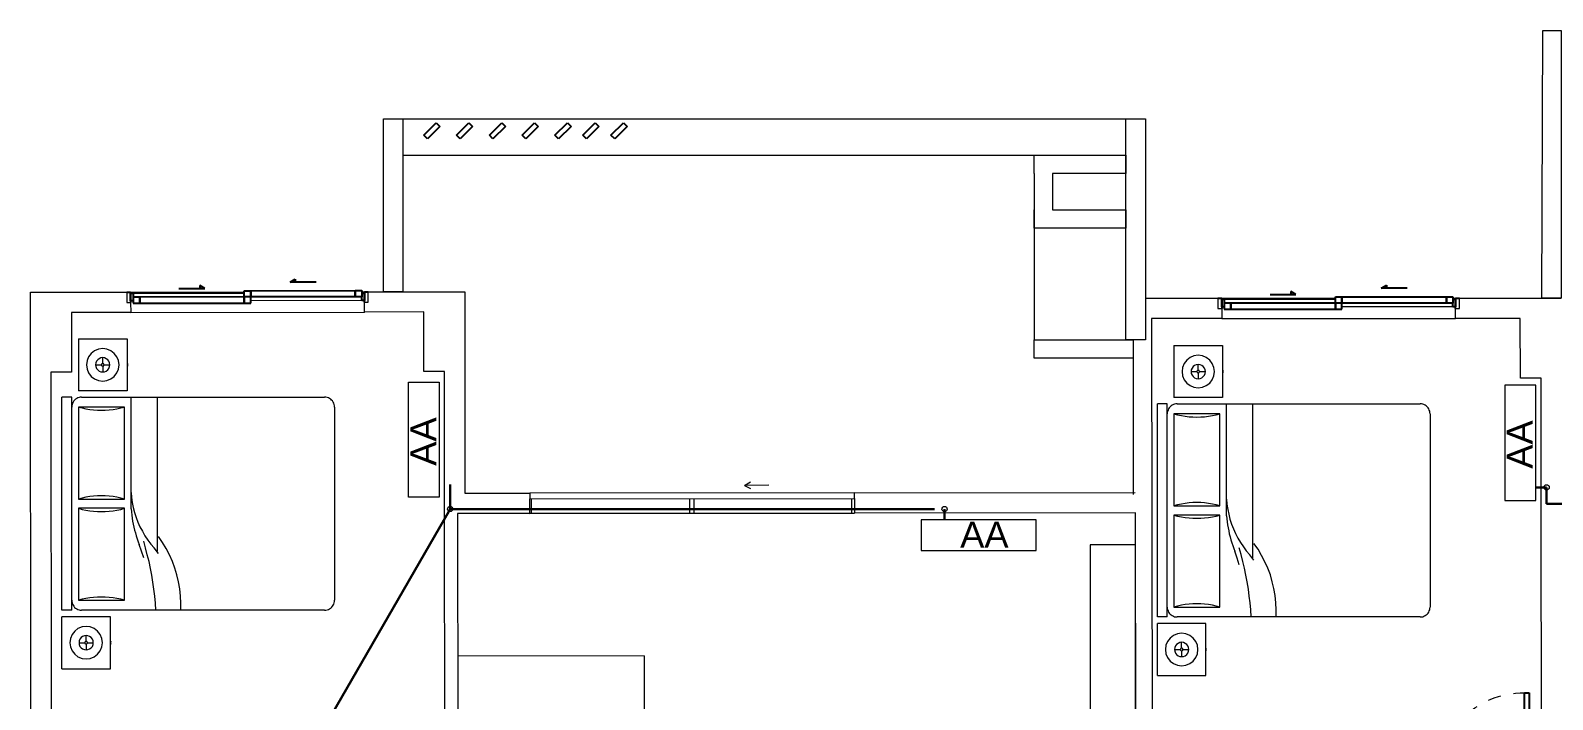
# Model space of a CAD drawing. Header units: millimetres. Extents: x 539 to 842, y -453 to -96.
# Drawn here: x 795.07 to 806.79, y -313.94 to -308.79 of the extents above; entities that cross this region are included whole.
import ezdxf

# ---------------------------------------------------------------- set-up
doc = ezdxf.new("R2010")
doc.units = ezdxf.units.MM
doc.header["$LTSCALE"] = 0.1
doc.linetypes.add('CONTINUA', pattern=[0])
doc.linetypes.add('Trazo', pattern=[0.00635, 0.003175, -0.003175])
doc.layers.get('0').update_dxf_attribs({"lineweight": 5})
doc.layers.add('00-Secundario', color=24, linetype='Continuous')
for name, color, linetype, lineweight in [('A-DOOR', 7, 'Continuous', 5), ('A-DOOR-FRAM', 7, 'Continuous', 5), ('A-GLAZ', 7, 'Continuous', 5), ('A-GLAZ-CWMG', 7, 'Continuous', 5), ('A-GLAZ-SILL', 7, 'Continuous', 5), ('Arq-Equipamiento', 250, 'Continuous', 5), ('MUEBLES', 250, 'Continuous', 5)]:
    doc.layers.add(name, color=color, linetype=linetype, lineweight=lineweight)
doc.layers.add('A-DOOR-HDLN', color=5, linetype='Trazo', lineweight=5, true_color=0x0000ff)
doc.styles.get("Standard").update_dxf_attribs({"font": 'arial.ttf'})

# ---------------------------------------------------------------- blocks, each defined once
blk = doc.blocks.new('Family5 - Puerta OPBLAK - Dormitorio-2880729-1-TORRE-ARQ-PB')
at = {"layer": 'A-DOOR', "color": 8, "lineweight": 25}
for p, q in [((-0.35, 0.05), (-0.375, 0.05)), ((-0.375, 0.05), (-0.375, -0.05)), ((-0.35, -0.05), (-0.35, 0.05)), ((0.375, 0.05), (0.35, 0.05)), ((0.35, 0.05), (0.35, -0.05)), ((0.375, -0.05), (0.375, 0.05)), ((-0.375, -0.05), (-0.35, -0.05)), ((0.35, -0.05), (0.315, -0.05)), ((0.315, -0.05), (0.315, -0.75)), ((0.35, -0.75), (0.35, -0.05)), ((0.35, -0.05), (0.375, -0.05)), ((0.315, -0.75), (0.35, -0.75))]:
    blk.add_line(p, q, dxfattribs=at)
at = {"layer": 'A-DOOR-HDLN', "color": 8}
blk.add_arc((0.302, -0.097), 0.653, 175.8984, 271.164, dxfattribs=at)
blk = doc.blocks.new('Doors_Sliding_Milgard_Aluminum-Series_2-Panels - PV 2_50 X 2_10-2402500-1-TORRE-ARQ-PB')
at = {"layer": 'A-DOOR', "color": 8}
for p, q in [((1.192, 0.078), (-1.308, 0.078)), ((-1.308, 0.078), (-1.308, -0.035)), ((-1.308, 0.078), (1.192, 0.078)), ((1.192, -0.035), (1.192, 0.078)), ((-1.308, -0.035), (1.192, -0.035)), ((0.347, -0.138), (0.391, -0.113)), ((0.347, -0.138), (0.391, -0.164)), ((0.532, -0.138), (0.347, -0.138))]:
    blk.add_line(p, q, dxfattribs=at)
at = {"layer": 'A-DOOR-FRAM', "color": 8}
for p, q in [((-1.295, 0.078), (-1.295, -0.035)), ((-0.076, 0.078), (-0.076, -0.035)), ((-0.041, 0.078), (-0.041, -0.035)), ((1.171, 0.078), (1.171, -0.035))]:
    blk.add_line(p, q, dxfattribs=at)
blk = doc.blocks.new('Windows_Opening-Slide_UFME_Fenetre_Coulissante_2V - 1_20 x 1_80-1553890-1-TORRE-ARQ-PB')
at = {"layer": 'A-GLAZ', "color": 8, "lineweight": 25}
for p, q in [((-0.9, -0.078), (-0.9, 0.002)), ((-0.88, 0.008), (-0.83, 0.008)), ((-0.88, -0.04), (-0.88, 0.008)), ((-0.83, 0.008), (-0.025, 0.008)), ((-0.83, -0.04), (-0.83, 0.008)), ((-0.83, 0.008), (-0.83, -0.04)), ((-0.025, 0.008), (-0.025, -0.04)), ((-0.025, -0.04), (-0.025, 0.008)), ((-0.025, 0.008), (0.025, 0.008)), ((0.025, 0.008), (0.025, -0.04)), ((0.9, 0.002), (0.9, -0.078)), ((-0.93, -0.078), (-0.9, -0.078)), ((-0.88, -0.011), (-0.9, -0.011)), ((-0.9, -0.011), (-0.9, -0.069)), ((-0.9, -0.069), (-0.88, -0.069)), ((-0.83, -0.04), (-0.88, -0.04)), ((-0.88, -0.069), (-0.88, -0.04)), ((-0.025, -0.04), (-0.83, -0.04)), ((-0.528, -0.106), (-0.328, -0.106)), ((-0.368, -0.129), (-0.368, -0.106)), ((-0.328, -0.106), (-0.368, -0.129)), ((0.025, -0.04), (-0.025, -0.04)), ((0.025, -0.04), (-0.025, -0.04)), ((-0.025, -0.04), (-0.025, -0.088)), ((-0.025, -0.088), (0.025, -0.088)), ((0.83, -0.04), (0.025, -0.04)), ((0.025, -0.04), (0.025, -0.088)), ((0.025, -0.088), (0.025, -0.04)), ((0.025, -0.088), (0.83, -0.088)), ((0.83, -0.088), (0.83, -0.04)), ((0.88, -0.04), (0.83, -0.04)), ((0.83, -0.04), (0.83, -0.088)), ((0.83, -0.088), (0.88, -0.088)), ((0.9, -0.011), (0.88, -0.011)), ((0.88, -0.011), (0.88, -0.04)), ((0.88, -0.088), (0.88, -0.04)), ((0.88, -0.069), (0.9, -0.069)), ((0.9, -0.069), (0.9, -0.011)), ((0.9, -0.078), (0.93, -0.078)), ((0.328, -0.154), (0.368, -0.177)), ((0.528, -0.154), (0.328, -0.154)), ((0.368, -0.177), (0.368, -0.154))]:
    blk.add_line(p, q, dxfattribs=at)
at = {"layer": 'A-GLAZ', "color": 8}
for p, q in [((-0.9, -0.078), (-0.025, -0.078)), ((-0.88, -0.069), (-0.025, -0.069)), ((0.88, -0.011), (0.025, -0.011)), ((0.88, -0.078), (0.9, -0.078))]:
    blk.add_line(p, q, dxfattribs=at)
at = {"layer": 'A-GLAZ-SILL', "color": 8}
for p, q in [((-0.9, 0.078), (-0.9, 0.082)), ((0.9, 0.082), (-0.9, 0.082)), ((0.9, 0.082), (0.9, 0.078))]:
    blk.add_line(p, q, dxfattribs=at)
blk = doc.blocks.new('cama grande')
at = {"layer": 'MUEBLES'}
for p, q in [((584.99, 704.561), (585.015, 704.561)), ((584.99, 704.561), (584.99, 704.187)), ((585.015, 704.561), (585.39, 704.561)), ((585.127, 704.482), (585.101, 704.462)), ((585.157, 704.495), (585.127, 704.482)), ((585.19, 704.499), (585.157, 704.495)), ((585.222, 704.495), (585.19, 704.499)), ((585.252, 704.482), (585.222, 704.495)), ((585.278, 704.462), (585.252, 704.482)), ((585.39, 704.187), (585.39, 704.561)), ((585.44, 704.561), (587.08, 704.561)), ((585.44, 704.485), (585.44, 704.561)), ((585.44, 704.485), (585.516, 704.485)), ((585.44, 704.485), (587.08, 704.485)), ((585.496, 704.483), (585.487, 704.479)), ((585.506, 704.485), (585.496, 704.483)), ((585.516, 704.485), (585.506, 704.485)), ((587.013, 704.485), (587.003, 704.485)), ((587.003, 704.485), (587.08, 704.485)), ((587.023, 704.483), (587.013, 704.485)), ((587.032, 704.479), (587.023, 704.483)), ((587.08, 704.485), (587.08, 704.561)), ((585.069, 704.406), (585.065, 704.374)), ((585.065, 704.374), (585.069, 704.342)), ((585.082, 704.437), (585.069, 704.406)), ((585.101, 704.462), (585.082, 704.437)), ((585.137, 704.388), (585.135, 704.374)), ((585.18, 704.374), (585.135, 704.374)), ((585.135, 704.374), (585.137, 704.36)), ((585.142, 704.402), (585.137, 704.388)), ((585.151, 704.413), (585.142, 704.402)), ((585.162, 704.422), (585.151, 704.413)), ((585.176, 704.427), (585.162, 704.422)), ((585.19, 704.429), (585.176, 704.427)), ((585.181, 704.379), (585.18, 704.377)), ((585.18, 704.377), (585.18, 704.374)), ((585.18, 704.374), (585.18, 704.371)), ((585.18, 704.371), (585.181, 704.369)), ((585.183, 704.381), (585.181, 704.379)), ((585.181, 704.369), (585.183, 704.367)), ((585.185, 704.383), (585.183, 704.381)), ((585.183, 704.367), (585.185, 704.365)), ((585.187, 704.384), (585.185, 704.383)), ((585.185, 704.365), (585.187, 704.364)), ((585.19, 704.384), (585.187, 704.384)), ((585.187, 704.364), (585.19, 704.364)), ((585.19, 704.429), (585.19, 704.384)), ((585.204, 704.427), (585.19, 704.429)), ((585.192, 704.384), (585.19, 704.384)), ((585.19, 704.364), (585.192, 704.364)), ((585.19, 704.364), (585.19, 704.319)), ((585.195, 704.383), (585.192, 704.384)), ((585.192, 704.364), (585.195, 704.365)), ((585.197, 704.381), (585.195, 704.383)), ((585.195, 704.365), (585.197, 704.367)), ((585.198, 704.379), (585.197, 704.381)), ((585.197, 704.367), (585.198, 704.369)), ((585.199, 704.377), (585.198, 704.379)), ((585.198, 704.369), (585.199, 704.371)), ((585.2, 704.374), (585.199, 704.377)), ((585.199, 704.371), (585.2, 704.374)), ((585.2, 704.374), (585.245, 704.374)), ((585.217, 704.422), (585.204, 704.427)), ((585.229, 704.413), (585.217, 704.422)), ((585.237, 704.402), (585.229, 704.413)), ((585.243, 704.388), (585.237, 704.402)), ((585.245, 704.374), (585.243, 704.388)), ((585.243, 704.36), (585.245, 704.374)), ((585.298, 704.437), (585.278, 704.462)), ((585.311, 704.406), (585.298, 704.437)), ((585.315, 704.374), (585.311, 704.406)), ((585.311, 704.342), (585.315, 704.374)), ((585.442, 704.429), (585.44, 704.419)), ((585.44, 704.419), (585.44, 704.409)), ((585.44, 703.838), (585.44, 704.409)), ((585.446, 704.438), (585.442, 704.429)), ((585.45, 704.447), (585.446, 704.438)), ((585.456, 704.455), (585.45, 704.447)), ((585.462, 704.463), (585.456, 704.455)), ((585.47, 704.47), (585.462, 704.463)), ((585.478, 704.475), (585.47, 704.47)), ((585.487, 704.479), (585.478, 704.475)), ((586.224, 704.434), (585.516, 704.434)), ((585.524, 704.405), (585.516, 704.434)), ((585.516, 704.434), (585.516, 704.079)), ((585.53, 704.376), (585.524, 704.405)), ((585.535, 704.346), (585.53, 704.376)), ((586.21, 704.376), (586.205, 704.346)), ((586.216, 704.405), (586.21, 704.376)), ((586.224, 704.434), (586.216, 704.405)), ((586.224, 704.079), (586.224, 704.434)), ((587.003, 704.434), (586.295, 704.434)), ((586.295, 704.434), (586.295, 704.079)), ((586.303, 704.405), (586.295, 704.434)), ((586.309, 704.376), (586.303, 704.405)), ((586.314, 704.346), (586.309, 704.376)), ((586.989, 704.376), (586.984, 704.346)), ((586.996, 704.405), (586.989, 704.376)), ((587.003, 704.434), (586.996, 704.405)), ((587.003, 704.079), (587.003, 704.434)), ((587.041, 704.475), (587.032, 704.479)), ((587.05, 704.47), (587.041, 704.475)), ((587.057, 704.463), (587.05, 704.47)), ((587.064, 704.455), (587.057, 704.463)), ((587.069, 704.447), (587.064, 704.455)), ((587.074, 704.438), (587.069, 704.447)), ((587.077, 704.429), (587.074, 704.438)), ((587.079, 704.419), (587.077, 704.429)), ((587.08, 704.409), (587.079, 704.419)), ((587.08, 704.409), (587.08, 704.028)), ((587.503, 704.434), (587.128, 704.434)), ((587.128, 704.059), (587.128, 704.434)), ((587.295, 704.367), (587.265, 704.355)), ((587.328, 704.371), (587.295, 704.367)), ((587.36, 704.367), (587.328, 704.371)), ((587.39, 704.355), (587.36, 704.367)), ((587.528, 704.434), (587.503, 704.434)), ((587.528, 704.434), (587.528, 704.059)), ((585.069, 704.342), (585.082, 704.312)), ((585.082, 704.312), (585.101, 704.286)), ((585.101, 704.286), (585.127, 704.266)), ((585.127, 704.266), (585.157, 704.253)), ((585.137, 704.36), (585.142, 704.347)), ((585.142, 704.347), (585.151, 704.335)), ((585.151, 704.335), (585.162, 704.326)), ((585.157, 704.253), (585.19, 704.249)), ((585.162, 704.326), (585.176, 704.321)), ((585.176, 704.321), (585.19, 704.319)), ((585.19, 704.319), (585.204, 704.321)), ((585.19, 704.249), (585.222, 704.253)), ((585.204, 704.321), (585.217, 704.326)), ((585.217, 704.326), (585.229, 704.335)), ((585.222, 704.253), (585.252, 704.266)), ((585.229, 704.335), (585.237, 704.347)), ((585.237, 704.347), (585.243, 704.36)), ((585.252, 704.266), (585.278, 704.286)), ((585.278, 704.286), (585.298, 704.312)), ((585.298, 704.312), (585.311, 704.342)), ((585.539, 704.317), (585.535, 704.346)), ((585.541, 704.287), (585.539, 704.317)), ((585.541, 704.257), (585.541, 704.287)), ((585.541, 704.227), (585.541, 704.257)), ((586.202, 704.317), (586.199, 704.287)), ((586.199, 704.287), (586.199, 704.257)), ((586.199, 704.257), (586.199, 704.227)), ((586.205, 704.346), (586.202, 704.317)), ((586.318, 704.317), (586.314, 704.346)), ((586.32, 704.287), (586.318, 704.317)), ((586.321, 704.257), (586.32, 704.287)), ((586.32, 704.227), (586.321, 704.257)), ((586.979, 704.287), (586.978, 704.257)), ((586.978, 704.257), (586.979, 704.227)), ((586.981, 704.317), (586.979, 704.287)), ((586.984, 704.346), (586.981, 704.317)), ((587.207, 704.279), (587.203, 704.246)), ((587.22, 704.309), (587.207, 704.279)), ((587.239, 704.335), (587.22, 704.309)), ((587.265, 704.355), (587.239, 704.335)), ((587.275, 704.261), (587.273, 704.246)), ((587.28, 704.274), (587.275, 704.261)), ((587.289, 704.285), (587.28, 704.274)), ((587.3, 704.294), (587.289, 704.285)), ((587.314, 704.3), (587.3, 704.294)), ((587.328, 704.301), (587.314, 704.3)), ((587.319, 704.251), (587.318, 704.249)), ((587.318, 704.249), (587.318, 704.246)), ((587.321, 704.253), (587.319, 704.251)), ((587.323, 704.255), (587.321, 704.253)), ((587.325, 704.256), (587.323, 704.255)), ((587.328, 704.256), (587.325, 704.256)), ((587.328, 704.301), (587.328, 704.256)), ((587.342, 704.3), (587.328, 704.301)), ((587.33, 704.256), (587.328, 704.256)), ((587.333, 704.255), (587.33, 704.256)), ((587.335, 704.253), (587.333, 704.255)), ((587.336, 704.251), (587.335, 704.253)), ((587.337, 704.249), (587.336, 704.251)), ((587.338, 704.246), (587.337, 704.249)), ((587.355, 704.294), (587.342, 704.3)), ((587.367, 704.285), (587.355, 704.294)), ((587.375, 704.274), (587.367, 704.285)), ((587.381, 704.261), (587.375, 704.274)), ((587.383, 704.246), (587.381, 704.261)), ((587.416, 704.335), (587.39, 704.355)), ((587.436, 704.309), (587.416, 704.335)), ((587.448, 704.279), (587.436, 704.309)), ((587.453, 704.246), (587.448, 704.279)), ((584.99, 704.187), (585.39, 704.187)), ((585.179, 704.187), (585.179, 704.187)), ((585.179, 704.187), (585.179, 704.184)), ((585.179, 704.184), (585.179, 704.187)), ((585.179, 704.184), (585.179, 704.187)), ((585.179, 704.184), (585.179, 704.184)), ((585.179, 704.184), (585.179, 704.184)), ((585.18, 704.184), (585.179, 704.184)), ((585.18, 704.184), (585.18, 704.187)), ((585.18, 704.184), (585.181, 704.184)), ((585.181, 704.184), (585.181, 704.187)), ((585.181, 704.184), (585.182, 704.184)), ((585.182, 704.184), (585.182, 704.187)), ((585.182, 704.184), (585.183, 704.184)), ((585.183, 704.184), (585.183, 704.187)), ((585.183, 704.184), (585.184, 704.184)), ((585.184, 704.184), (585.184, 704.187)), ((585.184, 704.184), (585.185, 704.184)), ((585.185, 704.184), (585.185, 704.187)), ((585.185, 704.184), (585.187, 704.184)), ((585.187, 704.184), (585.187, 704.187)), ((585.187, 704.184), (585.189, 704.184)), ((585.189, 704.184), (585.189, 704.187)), ((585.189, 704.184), (585.19, 704.184)), ((585.19, 704.184), (585.19, 704.187)), ((585.19, 704.184), (585.192, 704.184)), ((585.192, 704.184), (585.192, 704.187)), ((585.192, 704.184), (585.193, 704.184)), ((585.193, 704.184), (585.193, 704.187)), ((585.193, 704.184), (585.195, 704.184)), ((585.195, 704.184), (585.195, 704.187)), ((585.195, 704.184), (585.196, 704.184)), ((585.196, 704.184), (585.196, 704.187)), ((585.196, 704.184), (585.197, 704.184)), ((585.197, 704.184), (585.197, 704.187)), ((585.197, 704.184), (585.199, 704.184)), ((585.199, 704.184), (585.199, 704.187)), ((585.199, 704.184), (585.2, 704.184)), ((585.2, 704.184), (585.2, 704.187)), ((585.2, 704.184), (585.2, 704.187)), ((585.2, 704.184), (585.2, 704.184)), ((585.201, 704.184), (585.2, 704.184)), ((585.201, 704.184), (585.201, 704.187)), ((585.201, 704.184), (585.201, 704.187)), ((585.201, 704.187), (585.201, 704.184)), ((585.201, 704.184), (585.201, 704.184)), ((585.201, 704.184), (585.201, 704.184)), ((585.39, 704.187), (585.39, 704.187)), ((585.524, 704.108), (585.53, 704.137)), ((585.53, 704.137), (585.535, 704.167)), ((585.535, 704.167), (585.539, 704.197)), ((585.539, 704.197), (585.541, 704.227)), ((586.199, 704.227), (586.202, 704.197)), ((586.202, 704.197), (586.205, 704.167)), ((586.205, 704.167), (586.21, 704.137)), ((586.21, 704.137), (586.216, 704.108)), ((586.303, 704.108), (586.309, 704.137)), ((586.309, 704.137), (586.314, 704.167)), ((586.314, 704.167), (586.318, 704.197)), ((586.318, 704.197), (586.32, 704.227)), ((586.979, 704.227), (586.981, 704.197)), ((586.981, 704.197), (586.984, 704.167)), ((586.984, 704.167), (586.989, 704.137)), ((586.989, 704.137), (586.996, 704.108)), ((587.203, 704.246), (587.207, 704.214)), ((587.207, 704.214), (587.22, 704.184)), ((587.22, 704.184), (587.239, 704.158)), ((587.239, 704.158), (587.265, 704.138)), ((587.265, 704.138), (587.295, 704.126)), ((587.318, 704.246), (587.273, 704.246)), ((587.273, 704.246), (587.275, 704.232)), ((587.275, 704.232), (587.28, 704.219)), ((587.28, 704.219), (587.289, 704.208)), ((587.289, 704.208), (587.3, 704.199)), ((587.3, 704.199), (587.314, 704.193)), ((587.314, 704.193), (587.328, 704.191)), ((587.318, 704.246), (587.318, 704.244)), ((587.318, 704.244), (587.319, 704.241)), ((587.319, 704.241), (587.321, 704.239)), ((587.321, 704.239), (587.323, 704.238)), ((587.323, 704.238), (587.325, 704.237)), ((587.325, 704.237), (587.328, 704.236)), ((587.328, 704.236), (587.33, 704.237)), ((587.328, 704.236), (587.328, 704.191)), ((587.328, 704.191), (587.342, 704.193)), ((587.33, 704.237), (587.333, 704.238)), ((587.333, 704.238), (587.335, 704.239)), ((587.335, 704.239), (587.336, 704.241)), ((587.336, 704.241), (587.337, 704.244)), ((587.337, 704.244), (587.338, 704.246)), ((587.338, 704.246), (587.383, 704.246)), ((587.342, 704.193), (587.355, 704.199)), ((587.355, 704.199), (587.367, 704.208)), ((587.36, 704.126), (587.39, 704.138)), ((587.367, 704.208), (587.375, 704.219)), ((587.375, 704.219), (587.381, 704.232)), ((587.381, 704.232), (587.383, 704.246)), ((587.39, 704.138), (587.416, 704.158)), ((587.416, 704.158), (587.436, 704.184)), ((587.436, 704.184), (587.448, 704.214)), ((587.448, 704.214), (587.453, 704.246)), ((585.516, 704.079), (585.524, 704.108)), ((585.516, 704.079), (586.224, 704.079)), ((586.126, 704.016), (586.102, 704.012)), ((586.149, 704.02), (586.126, 704.016)), ((586.172, 704.023), (586.149, 704.02)), ((586.196, 704.026), (586.172, 704.023)), ((586.219, 704.028), (586.196, 704.026)), ((586.216, 704.108), (586.224, 704.079)), ((586.219, 704.028), (586.346, 704.028)), ((586.268, 704.019), (586.23, 704.012)), ((586.307, 704.025), (586.268, 704.019)), ((586.295, 704.079), (586.303, 704.108)), ((586.295, 704.079), (587.003, 704.079)), ((586.346, 704.028), (586.307, 704.025)), ((586.346, 704.028), (587.08, 704.028)), ((586.996, 704.108), (587.003, 704.079)), ((587.08, 704.028), (587.08, 703.825)), ((587.528, 704.059), (587.128, 704.059)), ((587.128, 704.059), (587.128, 704.059)), ((587.295, 704.126), (587.328, 704.121)), ((587.316, 704.056), (587.316, 704.059)), ((587.316, 704.059), (587.316, 704.056)), ((587.316, 704.056), (587.317, 704.056)), ((587.316, 704.056), (587.316, 704.056)), ((587.317, 704.056), (587.317, 704.059)), ((587.317, 704.056), (587.317, 704.059)), ((587.318, 704.056), (587.317, 704.056)), ((587.317, 704.056), (587.317, 704.056)), ((587.318, 704.056), (587.318, 704.059)), ((587.319, 704.056), (587.318, 704.056)), ((587.319, 704.056), (587.319, 704.059)), ((587.32, 704.056), (587.319, 704.056)), ((587.32, 704.056), (587.32, 704.059)), ((587.321, 704.056), (587.32, 704.056)), ((587.321, 704.056), (587.321, 704.059)), ((587.323, 704.056), (587.321, 704.056)), ((587.323, 704.056), (587.323, 704.059)), ((587.324, 704.056), (587.323, 704.056)), ((587.324, 704.056), (587.324, 704.059)), ((587.326, 704.056), (587.324, 704.056)), ((587.326, 704.056), (587.326, 704.059)), ((587.327, 704.056), (587.326, 704.056)), ((587.327, 704.056), (587.327, 704.059)), ((587.329, 704.056), (587.327, 704.056)), ((587.328, 704.121), (587.36, 704.126)), ((587.329, 704.056), (587.329, 704.059)), ((587.331, 704.056), (587.329, 704.056)), ((587.331, 704.056), (587.331, 704.059)), ((587.332, 704.056), (587.331, 704.056)), ((587.332, 704.056), (587.332, 704.059)), ((587.333, 704.056), (587.332, 704.056)), ((587.333, 704.056), (587.333, 704.059)), ((587.335, 704.056), (587.333, 704.056)), ((587.335, 704.056), (587.335, 704.059)), ((587.336, 704.056), (587.335, 704.056)), ((587.336, 704.056), (587.336, 704.059)), ((587.337, 704.056), (587.336, 704.056)), ((587.337, 704.056), (587.337, 704.059)), ((587.338, 704.056), (587.337, 704.056)), ((587.338, 704.056), (587.338, 704.059)), ((587.338, 704.056), (587.338, 704.059)), ((587.338, 704.056), (587.339, 704.056)), ((587.338, 704.056), (587.338, 704.056)), ((587.339, 704.059), (587.339, 704.059)), ((587.339, 704.059), (587.339, 704.056)), ((587.339, 704.056), (587.339, 704.059)), ((587.339, 704.056), (587.339, 704.056)), ((585.815, 703.89), (585.867, 703.903)), ((585.842, 703.931), (585.893, 703.947)), ((585.867, 703.903), (585.92, 703.916)), ((585.893, 703.947), (585.945, 703.965)), ((585.92, 703.916), (585.972, 703.931)), ((585.967, 703.973), (585.945, 703.965)), ((585.98, 703.899), (585.949, 703.876)), ((585.989, 703.981), (585.967, 703.973)), ((586.013, 703.921), (585.98, 703.899)), ((586.011, 703.988), (585.989, 703.981)), ((586.034, 703.995), (586.011, 703.988)), ((586.047, 703.941), (586.013, 703.921)), ((586.057, 704.001), (586.034, 703.995)), ((586.082, 703.96), (586.047, 703.941)), ((586.079, 704.007), (586.057, 704.001)), ((586.102, 704.012), (586.079, 704.007)), ((586.117, 703.976), (586.082, 703.96)), ((586.154, 703.99), (586.117, 703.976)), ((586.192, 704.002), (586.154, 703.99)), ((586.23, 704.012), (586.192, 704.002)), ((585.44, 703.838), (585.494, 703.841)), ((585.44, 703.646), (585.44, 703.838)), ((585.494, 703.841), (585.548, 703.846)), ((585.548, 703.846), (585.601, 703.853)), ((585.601, 703.853), (585.655, 703.86)), ((585.655, 703.86), (585.709, 703.869)), ((585.709, 703.869), (585.762, 703.879)), ((585.762, 703.879), (585.815, 703.89)), ((585.876, 703.817), (585.919, 703.85)), ((585.894, 703.825), (587.08, 703.825)), ((585.914, 703.758), (585.961, 703.786)), ((585.949, 703.876), (585.919, 703.85)), ((585.961, 703.786), (586.006, 703.817)), ((587.08, 703.825), (587.08, 702.538)), ((585.604, 703.654), (585.658, 703.663)), ((585.658, 703.663), (585.711, 703.676)), ((585.711, 703.676), (585.764, 703.691)), ((585.764, 703.691), (585.815, 703.71)), ((585.815, 703.71), (585.865, 703.733)), ((585.865, 703.733), (585.914, 703.758)), ((585.44, 703.646), (585.495, 703.645)), ((585.44, 702.538), (585.44, 703.646)), ((585.495, 703.645), (585.549, 703.648)), ((585.549, 703.648), (585.604, 703.654)), ((585.44, 702.538), (585.44, 702.528)), ((585.44, 702.528), (585.442, 702.518)), ((585.442, 702.518), (585.446, 702.508)), ((585.446, 702.508), (585.45, 702.5)), ((585.45, 702.5), (585.456, 702.491)), ((585.456, 702.491), (585.462, 702.484)), ((587.057, 702.484), (587.064, 702.491)), ((587.064, 702.491), (587.069, 702.5)), ((587.069, 702.5), (587.074, 702.508)), ((587.074, 702.508), (587.077, 702.518)), ((587.077, 702.518), (587.079, 702.528)), ((587.079, 702.528), (587.08, 702.538)), ((585.462, 702.484), (585.47, 702.477)), ((585.47, 702.477), (585.478, 702.472)), ((585.478, 702.472), (585.487, 702.467)), ((585.487, 702.467), (585.496, 702.464)), ((585.496, 702.464), (585.506, 702.462)), ((585.506, 702.462), (585.516, 702.461)), ((587.003, 702.461), (585.516, 702.461)), ((587.003, 702.461), (587.013, 702.462)), ((587.013, 702.462), (587.023, 702.464)), ((587.023, 702.464), (587.032, 702.467)), ((587.032, 702.467), (587.041, 702.472)), ((587.041, 702.472), (587.05, 702.477)), ((587.05, 702.477), (587.057, 702.484))]:
    blk.add_line(p, q, dxfattribs=at)
blk = doc.blocks.new('Montante rectangular - 4x15 a 45_-1057363-TORRE1-1 PISO')
at = {"layer": 'A-GLAZ-CWMG', "lineweight": 25}
for p, q in [((-0.124, -0.034), (-0.028, 0.062)), ((0, 0.034), (-0.095, -0.062)), ((-0.028, 0.062), (0, 0.034)), ((-0.095, -0.062), (-0.124, -0.034))]:
    blk.add_line(p, q, dxfattribs=at)
blk = doc.blocks.new('Montante rectangular - 4x15 a 45_-1057361-TORRE1-1 PISO')
at = {"layer": 'A-GLAZ-CWMG', "lineweight": 25}
for p, q in [((-0.062, -0.034), (0.034, 0.062)), ((0.062, 0.034), (-0.034, -0.062)), ((0.034, 0.062), (0.062, 0.034)), ((-0.034, -0.062), (-0.062, -0.034))]:
    blk.add_line(p, q, dxfattribs=at)
blk = doc.blocks.new('T1-1 P-2020')
at = {"color": 8}
for p, q in [((4093.401, 1291.532), (4098.969, 1291.532)), ((4093.401, 1291.252), (4098.969, 1291.252)), ((4098.263, 1291.112), (4098.263, 1289.832)), ((4098.402, 1291.112), (4098.402, 1290.832))]:
    blk.add_line(p, q, dxfattribs=at)
at = {"color": 8, "lineweight": 5}
for p, q in [((4090.54, 1284.316), (4090.534, 1290.199)), ((4090.534, 1290.199), (4091.275, 1290.199)), ((4091.275, 1290.199), (4091.275, 1290.119)), ((4093.135, 1290.201), (4093.877, 1290.202)), ((4093.135, 1290.121), (4093.135, 1290.201)), ((4093.877, 1290.202), (4093.879, 1288.651)), ((4099.119, 1290.153), (4099.676, 1290.153)), ((4099.676, 1290.153), (4099.676, 1290.073)), ((4101.536, 1290.153), (4102.32, 1290.153)), ((4101.536, 1290.073), (4101.536, 1290.153)), ((4091.306, 1290.043), (4090.849, 1290.043)), ((4090.849, 1290.043), (4090.849, 1289.584)), ((4091.275, 1290.119), (4091.305, 1290.119)), ((4091.305, 1290.119), (4091.306, 1290.043)), ((4093.105, 1290.045), (4093.105, 1290.121)), ((4093.105, 1290.121), (4093.135, 1290.121)), ((4093.562, 1290.046), (4093.105, 1290.045)), ((4093.563, 1289.587), (4093.562, 1290.046)), ((4099.676, 1290.073), (4099.706, 1290.073)), ((4099.706, 1290.073), (4099.706, 1289.997)), ((4101.506, 1289.997), (4101.506, 1290.073)), ((4101.506, 1290.073), (4101.536, 1290.073)), ((4099.706, 1289.997), (4099.166, 1289.997)), ((4099.166, 1289.997), (4099.17, 1286.412)), ((4102.005, 1289.997), (4101.506, 1289.997)), ((4102.006, 1289.538), (4102.005, 1289.997)), ((4099.026, 1288.641), (4099.026, 1289.692)), ((4090.69, 1289.584), (4090.694, 1286.174)), ((4090.849, 1289.584), (4090.69, 1289.584)), ((4093.722, 1289.587), (4093.563, 1289.587)), ((4093.723, 1288.495), (4093.722, 1289.587)), ((4102.165, 1289.538), (4102.006, 1289.538)), ((4102.166, 1288.52), (4102.165, 1289.538)), ((4093.879, 1288.651), (4094.377, 1288.651)), ((4096.878, 1288.654), (4094.378, 1288.651)), ((4094.378, 1288.651), (4094.378, 1288.608)), ((4096.878, 1288.654), (4099.04, 1288.656)), ((4096.878, 1288.61), (4096.878, 1288.654)), ((4093.725, 1286.177), (4093.723, 1288.495)), ((4094.377, 1288.495), (4093.823, 1288.495)), ((4093.823, 1288.495), (4093.825, 1286.077)), ((4099.042, 1288.5), (4096.878, 1288.498)), ((4099.047, 1284.467), (4099.042, 1288.5)), ((4102.168, 1286.415), (4102.166, 1288.52)), ((4095.258, 1287.4), (4093.824, 1287.397)), ((4095.258, 1287.4), (4095.26, 1286.586))]:
    blk.add_line(p, q, dxfattribs=at)
at = {"color": 8}
for points in [[(4102.32, 1290.153), (4102.17, 1290.153), (4102.178, 1292.212), (4102.32, 1292.212)], [(4093.401, 1290.202), (4093.251, 1290.202), (4093.251, 1291.532), (4093.401, 1291.532)], [(4099.119, 1289.832), (4098.969, 1289.832), (4098.969, 1291.532), (4099.119, 1291.532)], [(4099.025, 1289.692), (4098.263, 1289.692), (4098.263, 1289.832), (4099.025, 1289.832)]]:
    blk.add_lwpolyline(points, close=True, dxfattribs=at)
for points in [[(4098.263, 1291.112), (4098.263, 1291.252), (4098.969, 1291.252), (4098.969, 1291.112), (4098.402, 1291.112)], [(4098.402, 1290.832), (4098.969, 1290.832), (4098.969, 1290.692), (4098.263, 1290.692), (4098.263, 1290.832), (4098.263, 1290.832)]]:
    blk.add_lwpolyline(points, dxfattribs=at)
at = {"color": 8, "lineweight": 5}
blk.add_lwpolyline([(4098.693, 1288.254), (4098.693, 1286.754), (4099.043, 1286.754), (4099.043, 1288.254), (4098.693, 1288.254)], dxfattribs=at)
at = {"color": 8, "extrusion": (0, 0, -1), "xscale": -1}
for name, p in [('Montante rectangular - 4x15 a 45_-1057361-TORRE1-1 PISO', (-4093.624, 1291.44)), ('Montante rectangular - 4x15 a 45_-1057361-TORRE1-1 PISO', (-4093.876, 1291.44)), ('Montante rectangular - 4x15 a 45_-1057361-TORRE1-1 PISO', (-4094.129, 1291.44)), ('Montante rectangular - 4x15 a 45_-1057361-TORRE1-1 PISO', (-4094.381, 1291.44)), ('Montante rectangular - 4x15 a 45_-1057361-TORRE1-1 PISO', (-4094.634, 1291.44)), ('Montante rectangular - 4x15 a 45_-1057363-TORRE1-1 PISO', (-4094.911, 1291.44)), ('Montante rectangular - 4x15 a 45_-1057363-TORRE1-1 PISO', (-4095.127, 1291.44))]:
    blk.add_blockref(name, p, dxfattribs=at)
at = {"color": 8, "lineweight": 5}
for name, p, xscale, rotation in [('Windows_Opening-Slide_UFME_Fenetre_Coulissante_2V - 1_20 x 1_80-1553890-1-TORRE-ARQ-PB', (4092.205, 1290.122), -1.000000000000005, 180.0572957117568), ('Windows_Opening-Slide_UFME_Fenetre_Coulissante_2V - 1_20 x 1_80-1553890-1-TORRE-ARQ-PB', (4100.606, 1290.075), -1, 180), ('Doors_Sliding_Milgard_Aluminum-Series_2-Panels - PV 2_50 X 2_10-2402500-1-TORRE-ARQ-PB', (4095.686, 1288.574), -0.9999999999999947, 180.0572957117578), ('Family5 - Puerta OPBLAK - Dormitorio-2880729-1-TORRE-ARQ-PB', (4101.723, 1286.365), -0.9999999999999973, 180.0572957908665)]:
    blk.add_blockref(name, p, dxfattribs=dict(at, xscale=xscale, rotation=rotation))
at = {"color": 8, "lineweight": 5, "rotation": 89.9999427328535}
for p in [(4795.336, 702.311), (4803.771, 702.259)]:
    blk.add_blockref('cama grande', p, dxfattribs=at)

msp = doc.modelspace()

# ---------------------------------------------------------------- linework, layer by layer
at = {"layer": '00-Secundario', "lineweight": 30}
for points in [[(798.298, -312.282), (798.298, -312.472)], [(806.657, -312.305), (806.741, -312.305)], [(806.741, -312.305), (806.741, -312.431)], [(811.471, -312.431), (806.741, -312.431)], [(796.465, -315.647), (798.298, -312.472)], [(802.028, -312.472), (798.298, -312.472)], [(802.105, -312.556), (802.105, -312.472)]]:
    msp.add_lwpolyline(points, dxfattribs=at)
at = {"layer": '00-Secundario', "linetype": 'CONTINUA', "lineweight": 20}
for centre in [(806.741, -312.305), (798.298, -312.472), (802.105, -312.472)]:
    msp.add_circle(centre, 0.02, dxfattribs=at)
at = {"layer": 'Arq-Equipamiento', "color": 8, "linetype": 'CONTINUA', "lineweight": 13}
for points in [[(797.977, -311.496), (798.213, -311.496), (798.213, -312.381), (797.977, -312.381)], [(806.657, -311.52), (806.42, -311.52), (806.42, -312.405), (806.657, -312.405)], [(802.811, -312.556), (801.926, -312.556), (801.926, -312.791), (802.811, -312.791)]]:
    msp.add_lwpolyline(points, close=True, dxfattribs=at)

# ---------------------------------------------------------------- block references
at = {"color": 2}
msp.add_blockref('T1-1 P-2020', (-3295.467, -1601.002), dxfattribs=at)

# ---------------------------------------------------------------- texts
at = {"color": 8, "char_height": 0.2, "attachment_point": 1, "rotation": 90}
for insert in [(797.991, -312.139), (806.434, -312.162)]:
    msp.add_mtext_dynamic_manual_height_columns('AA', width=1, gutter_width=12.5, heights=[0], dxfattribs=dict(at, insert=insert))
at = {"color": 8, "insert": (802.598, -312.569), "char_height": 0.2, "attachment_point": 3}
msp.add_mtext_dynamic_manual_height_columns('AA', width=1, gutter_width=12.5, heights=[0], dxfattribs=at)

doc.saveas('drawing.dxf')
